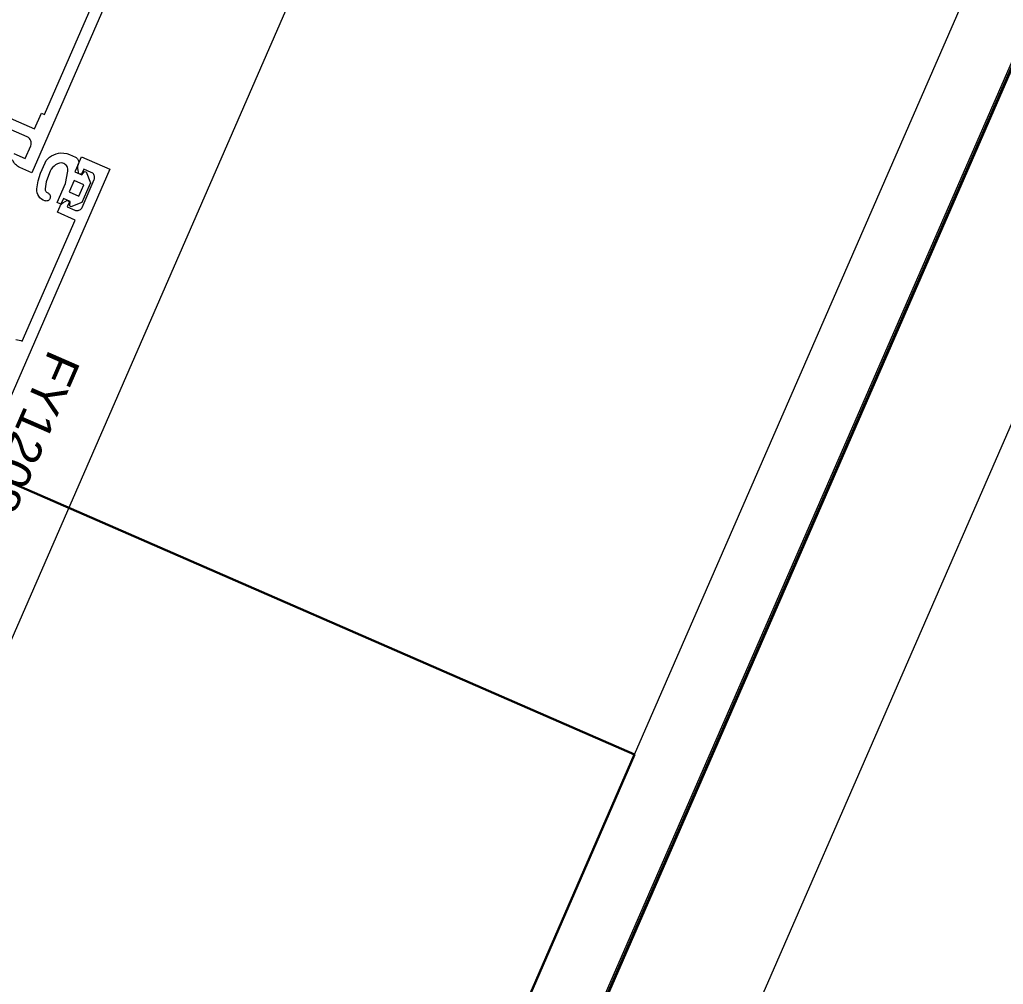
# Model space of a CAD drawing. Header units: millimetres. Extents: x -50172 to 90294, y -80883 to 956680.
# Drawn here: x 5521.1 to 5664, y -15168.1 to -15028 of the extents above; entities that cross this region are included whole.
import ezdxf

# ---------------------------------------------------------------- set-up
doc = ezdxf.new("R2010")
doc.units = ezdxf.units.MM
doc.header["$MEASUREMENT"] = 0
for name, color, linetype, lineweight in [('0_Pen_No__2', 8, 'Continuous', 15), ('0_Pen_No__7', 7, 'Continuous', 35), ('0_Pen_No__9', 7, 'Continuous', 13), ('New_A-25-M_Curtain_Wall_Pen_No__90', 8, 'Continuous', 20), ('New_A-25-M_Wall_Ext_Pen_No__87', 8, 'Continuous', 20), ('New_ArchiCAD Windows_Pen_No__3', 7, 'Continuous', 18)]:
    doc.layers.add(name, color=color, linetype=linetype, lineweight=lineweight)
doc.layers.add('0_Pen_No__40', color=7, linetype='Continuous', lineweight=35, true_color=0x2a2a2a)
doc.layers.add('New_ArchiCAD Windows_Pen_No__23', color=7, linetype='Continuous', lineweight=30, true_color=0x2a2a2a)
for name, color, linetype in [('New_A-25-M_Curtain_Wall', 7, 'Continuous'), ('New_A-25-M_Wall_Ext', 7, 'Continuous'), ('New_ArchiCAD Windows', 7, 'Continuous')]:
    doc.layers.add(name, color=color, linetype=linetype)
doc.styles.add('GENERATED_STYLE_3', font='')
doc.styles.get('GENERATED_STYLE_3').set_extended_font_data('Arial')

# ---------------------------------------------------------------- blocks, each defined once
blk = doc.blocks.new('Wall_2_1', base_point=(10092.6, -4631.3))
at = {"layer": 'New_A-25-M_Wall_Ext_Pen_No__87', "linetype": 'Continuous', "flags": 128}
blk.add_lwpolyline([(2234.14, -22653.24), (10092.6, -4631.3)], dxfattribs=at)
blk = doc.blocks.new('Triple Window 19_2')
at = {"layer": 'New_ArchiCAD Windows_Pen_No__23', "linetype": 'Continuous'}
for p, q in [((662.5, -190), (662.5, 0)), ((725, -190), (662.5, -190))]:
    blk.add_line(p, q, dxfattribs=at)
at = {"layer": 'New_ArchiCAD Windows_Pen_No__3', "linetype": 'Continuous'}
for p, q in [((662.5, -190), (-182, -190)), ((-1175, -200), (1175, -200))]:
    blk.add_line(p, q, dxfattribs=at)
blk = doc.blocks.new('Wall_239_1', base_point=(10165.92, -4712.54))
at = {"layer": 'New_ArchiCAD Windows', "color": 251, "linetype": 'Continuous', "lineweight": 20, "true_color": 0x606060, "xscale": -1, "zscale": 1000, "rotation": 66.44041158399281}
blk.add_blockref('Triple Window 19_2', (5701.05, -14451.52), dxfattribs=at)
blk = doc.blocks.new('Beam_8_1', base_point=(10000.93, -4591.33))
at = {"layer": 'New_A-25-M_Curtain_Wall_Pen_No__90', "linetype": 'Continuous'}
blk.add_line((10203.2, -4679.52), (2344.74, -22701.46), dxfattribs=at)

msp = doc.modelspace()

# ---------------------------------------------------------------- linework, layer by layer
at = {"layer": '0_Pen_No__2', "linetype": 'Continuous', "flags": 128}
for points in [[(5547.56, -14953.22, 0.112281), (5547.29, -14953.58), (5512.65, -15033.02, 0.112281), (5512.57, -15033.45, -0.112281), (5512.4, -15034.35), (5510.66, -15038.33), (5523.22, -15043.81), (5524.22, -15041.52), (5524.68, -15041.72), (5561.85, -14956.47), (5561.39, -14956.27), (5562.39, -14953.98), (5550.71, -14948.89)], [(5566.81, -14949.36), (5522.84, -15050.19), (5521.1, -15049.43, -0.198912), (5520.04, -15048.33)], [(5520.23, -15047.42), (5521.88, -15048.14), (5522.68, -15046.3, 0.414214), (5522.16, -15044.99), (5510.06, -15039.71)]]:
    msp.add_lwpolyline(points, format="xyb", dxfattribs=at)
for points in [[(5520.5, -15074.43), (5521.26, -15074.59), (5521.44, -15074.67), (5529.11, -15057.07), (5526.55, -15055.95), (5526.94, -15055.04), (5527.01, -15054.91), (5527.1, -15054.79), (5527.21, -15054.68), (5527.34, -15054.59), (5528.01, -15054.18), (5528.3, -15054.43), (5527.98, -15055.16), (5529.08, -15055.64), (5529.2, -15055.68), (5529.32, -15055.7), (5529.45, -15055.7), (5529.57, -15055.69), (5529.69, -15055.65), (5529.81, -15055.6), (5529.91, -15055.52), (5530, -15055.44), (5530.08, -15055.34), (5530.13, -15055.23), (5531.89, -15051.19), (5531.93, -15051.07), (5531.96, -15050.95), (5531.96, -15050.82), (5531.94, -15050.7), (5531.9, -15050.58), (5531.85, -15050.47), (5531.78, -15050.36), (5531.69, -15050.27), (5531.59, -15050.2), (5531.48, -15050.14), (5530.38, -15049.66), (5530.06, -15050.39), (5529.68, -15050.35), (5529.52, -15049.57), (5529.5, -15049.42), (5529.51, -15049.27), (5529.54, -15049.12), (5529.59, -15048.98), (5530.06, -15047.88), (5534.19, -15049.68), (5502.61, -15122.1)], [(5530.78, -15052.99), (5530.12, -15054.52), (5528.52, -15055.15), (5528.34, -15055), (5528.43, -15054.37), (5527.42, -15053.93)]]:
    msp.add_lwpolyline(points, dxfattribs=at)
at = {"layer": '0_Pen_No__40', "linetype": 'Continuous'}
msp.add_line((9735.36, -5700.74), (2596.69, -22071.98), dxfattribs=at)
at = {"layer": '0_Pen_No__9', "linetype": 'Continuous', "flags": 128}
msp.add_lwpolyline([(5527.42, -15053.93), (5527.07, -15054.76), (5526.52, -15054.52), (5527.71, -15051.77), (5528.05, -15049.95), (5528.07, -15049.79), (5528.06, -15049.62), (5528.02, -15049.46), (5527.95, -15049.3), (5527.87, -15049.16), (5527.75, -15049.04), (5527.62, -15048.94), (5527.48, -15048.86), (5527.32, -15048.8), (5527.15, -15048.77), (5526.86, -15048.83), (5526.57, -15048.92), (5526.3, -15049.06), (5526.06, -15049.24), (5525.84, -15049.45), (5525.66, -15049.7), (5525.52, -15049.96), (5525.25, -15050.59), (5524.92, -15051.54), (5524.76, -15052.53), (5524.76, -15052.62), (5524.78, -15052.72), (5524.81, -15052.81), (5524.85, -15052.89), (5524.91, -15052.97), (5524.98, -15053.04), (5525.06, -15053.09), (5525.14, -15053.13), (5525.24, -15053.18), (5525.32, -15053.24), (5525.39, -15053.32), (5525.45, -15053.4), (5525.49, -15053.5), (5525.52, -15053.6), (5525.53, -15053.7), (5525.52, -15053.8), (5525.49, -15053.9), (5525.45, -15054), (5525.39, -15054.08), (5525.32, -15054.16), (5525.24, -15054.22), (5525.14, -15054.26), (5525.04, -15054.29), (5524.94, -15054.31), (5524.84, -15054.3), (5524.74, -15054.28), (5524.47, -15054.17), (5524.23, -15054.02), (5524.02, -15053.83), (5523.85, -15053.61), (5523.71, -15053.36), (5523.61, -15053.1), (5523.56, -15052.82), (5523.56, -15052.53), (5523.74, -15051.37), (5524.12, -15050.25), (5524.78, -15048.74), (5524.94, -15048.44), (5525.15, -15048.17), (5525.41, -15047.94), (5525.69, -15047.76), (5526.38, -15047.45), (5526.71, -15047.36), (5527.05, -15047.32), (5527.49, -15047.34), (5527.92, -15047.42), (5528.33, -15047.57), (5529.17, -15047.93), (5529.28, -15047.99), (5529.38, -15048.07), (5529.47, -15048.16), (5529.54, -15048.26), (5529.59, -15048.37), (5529.63, -15048.49), (5529.65, -15048.62), (5529.65, -15048.74), (5529.62, -15048.87), (5529.58, -15048.98), (5529.1, -15050.08), (5530.11, -15050.52), (5530.51, -15050.03), (5530.74, -15050.06), (5531.36, -15051.66), (5530.78, -15052.99)], dxfattribs=at)
msp.add_lwpolyline([(5530.03, -15052.72), (5530.37, -15051.94), (5528.99, -15051.34), (5528.27, -15052.99), (5529.65, -15053.59)], close=True, dxfattribs=at)

# ---------------------------------------------------------------- block references
at = {"layer": 'New_A-25-M_Curtain_Wall', "color": 8, "lineweight": 20}
msp.add_blockref('Beam_8_1', (10000.93, -4591.33), dxfattribs=at)
at = {"layer": 'New_A-25-M_Wall_Ext', "color": 250, "lineweight": 50, "true_color": 0x2a2a2a}
for name, p in [('Wall_239_1', (10165.92, -4712.54)), ('Wall_2_1', (10092.6, -4631.3))]:
    msp.add_blockref(name, p, dxfattribs=at)

# ---------------------------------------------------------------- texts
at = {"layer": '0_Pen_No__7', "linetype": 'Continuous', "insert": (5525.33, -15075.69), "char_height": 5, "attachment_point": 7, "rotation": 246.4404, "style": 'GENERATED_STYLE_3'}
msp.add_mtext('\\A1;{\\fArial|b0|i0|c0|p34;FY1208}', dxfattribs=at)

doc.saveas('drawing.dxf')
